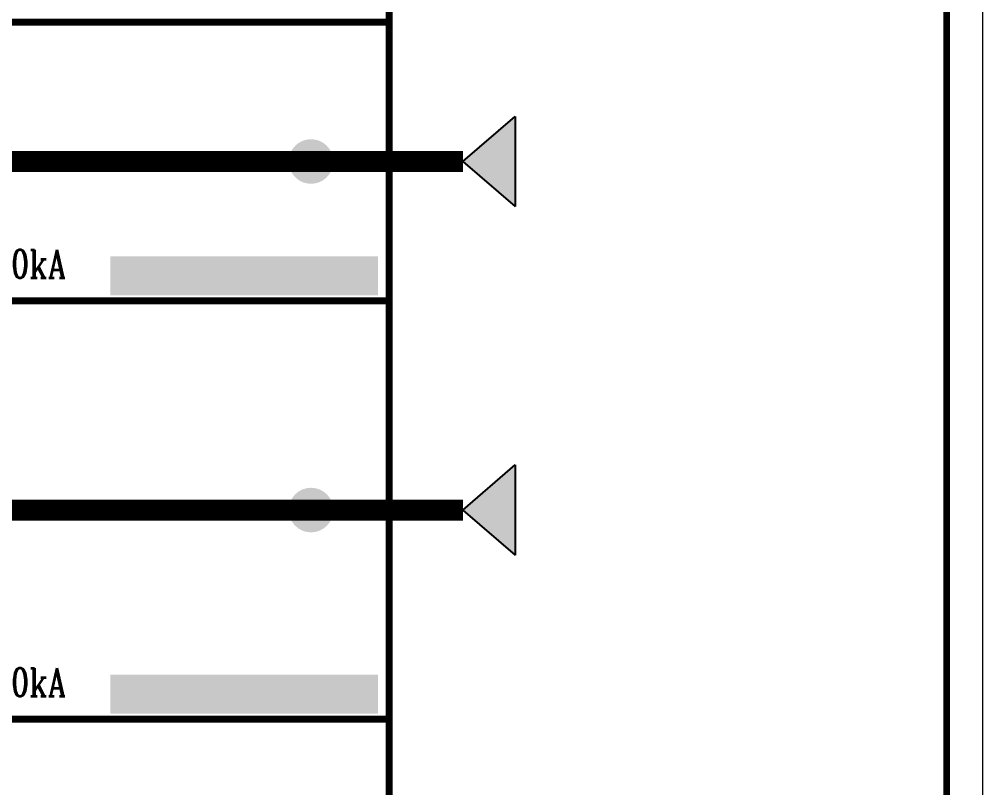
# Model space of a CAD drawing. Header units: millimetres. Extents: x -116965 to 323937, y 291661 to 566926.
# Drawn here: x -42198 to -41507, y 305388 to 305939 of the extents above; entities that cross this region are included whole.
import ezdxf

# ---------------------------------------------------------------- set-up
doc = ezdxf.new("R2010")
doc.units = ezdxf.units.MM
doc.layers.get('0').update_dxf_attribs({"lineweight": 18})
doc.layers.add('C00-00-00', color=7, linetype='Continuous')
doc.styles.add('hw_Block', font='complex.shx', dxfattribs={"width": 0.75})

msp = doc.modelspace()

# ---------------------------------------------------------------- hatches: boundary and pattern name
at = {"lineweight": -3, "ltscale": 5}
h = msp.add_hatch(color=1, dxfattribs=at)
h.dxf.hatch_style = 1
h.paths.add_polyline_path([(-41842.225864, 305804.840083), (-41842.225864, 305869.588767), (-41879.792264, 305837.214425)])
h = msp.add_hatch(color=1, dxfattribs=at)
h.dxf.hatch_style = 1
h.paths.add_polyline_path([(-41842.225864, 305554.874978), (-41842.225864, 305619.623662), (-41879.792264, 305587.24932)])
at = {"layer": 'C00-00-00'}
h = msp.add_hatch(color=256, dxfattribs=at)
edge = h.paths.add_edge_path()
edge.add_arc((-41988.748156, 305837.214427), 15.997765, 0, 360)
h = msp.add_hatch(color=256, dxfattribs=at)
h.dxf.hatch_style = 2
h.paths.add_polyline_path([(-42132.728056, 305769.223917), (-41940.754856, 305769.223917), (-41940.754856, 305741.227827), (-42132.728056, 305741.227827)])
h = msp.add_hatch(color=256, dxfattribs=at)
edge = h.paths.add_edge_path()
edge.add_arc((-41988.748156, 305587.24932), 15.997765, 0, 360)
h = msp.add_hatch(color=256, dxfattribs=at)
h.dxf.hatch_style = 2
h.paths.add_polyline_path([(-42132.728056, 305469.265792), (-41940.754856, 305469.265792), (-41940.754856, 305441.269702), (-42132.728056, 305441.269702)])

# ---------------------------------------------------------------- linework, layer by layer
at = {"lineweight": -3, "ltscale": 5}
for p, q in [((-41879.792264, 305837.214425), (-41842.225864, 305869.588767)), ((-41842.225864, 305869.588767), (-41842.225864, 305804.840083)), ((-41879.792264, 305837.214425), (-41842.225864, 305804.840083)), ((-41879.792264, 305587.24932), (-41842.225864, 305619.623662)), ((-41842.225864, 305619.623662), (-41842.225864, 305554.874978)), ((-41879.792264, 305587.24932), (-41842.225864, 305554.874978))]:
    msp.add_line(p, q, dxfattribs=at)
msp.add_lwpolyline([(-41531.862637, 304837.071167), (-41506.862637, 304837.071167), (-41506.862637, 307037.071167), (-41531.862637, 307037.071167)], close=True)
at = {"color": 1, "lineweight": -3, "ltscale": 5, "const_width": 15}
for points in [[(-42245.695253, 305837.214425), (-41879.792264, 305837.214425)], [(-42245.695253, 305587.24932), (-41879.792264, 305587.24932)]]:
    msp.add_lwpolyline(points, dxfattribs=at)
at = {"layer": 'C00-00-00', "lineweight": 211}
msp.add_lwpolyline([(-42632.658262, 307037.046927), (-41932.755971, 307037.046927), (-41932.755971, 304837.354008), (-42632.658262, 304837.354008)], close=True, dxfattribs=at)
at = {"layer": 'C00-00-00', "lineweight": 100}
for points in [[(-41932.755971, 306937.060883), (-41532.811806, 306937.060883), (-41532.811806, 304937.340052), (-41932.755971, 304937.340052)], [(-42632.658262, 306137.172552), (-41932.755971, 306137.172552), (-41932.755971, 305937.200467), (-42632.658262, 305937.200467)], [(-42632.658262, 305937.200467), (-41932.755971, 305937.200467), (-41932.755971, 305737.228383), (-42632.658262, 305737.228383)], [(-42632.658262, 305737.228383), (-41932.755971, 305737.228383), (-41932.755971, 305437.270258), (-42632.658262, 305437.270258)], [(-42632.658262, 305437.270258), (-41932.755971, 305437.270258), (-41932.755971, 305137.312133), (-42632.658262, 305137.312133)]]:
    msp.add_lwpolyline(points, close=True, dxfattribs=at)

# ---------------------------------------------------------------- texts
at = {"color": 2, "char_height": 20, "attachment_point": 5, "style": 'hw_Block'}
for s, insert in [('MCCB 4P 100A 70kA', (-42273.986626, 305763.837568)), ('MCCB 4P 630A 70kA', (-42273.986626, 305463.879443))]:
    msp.add_mtext_dynamic_manual_height_columns(s, width=280.32785492, gutter_width=12.5, heights=[0], dxfattribs=dict(at, insert=insert))

doc.saveas('drawing.dxf')
